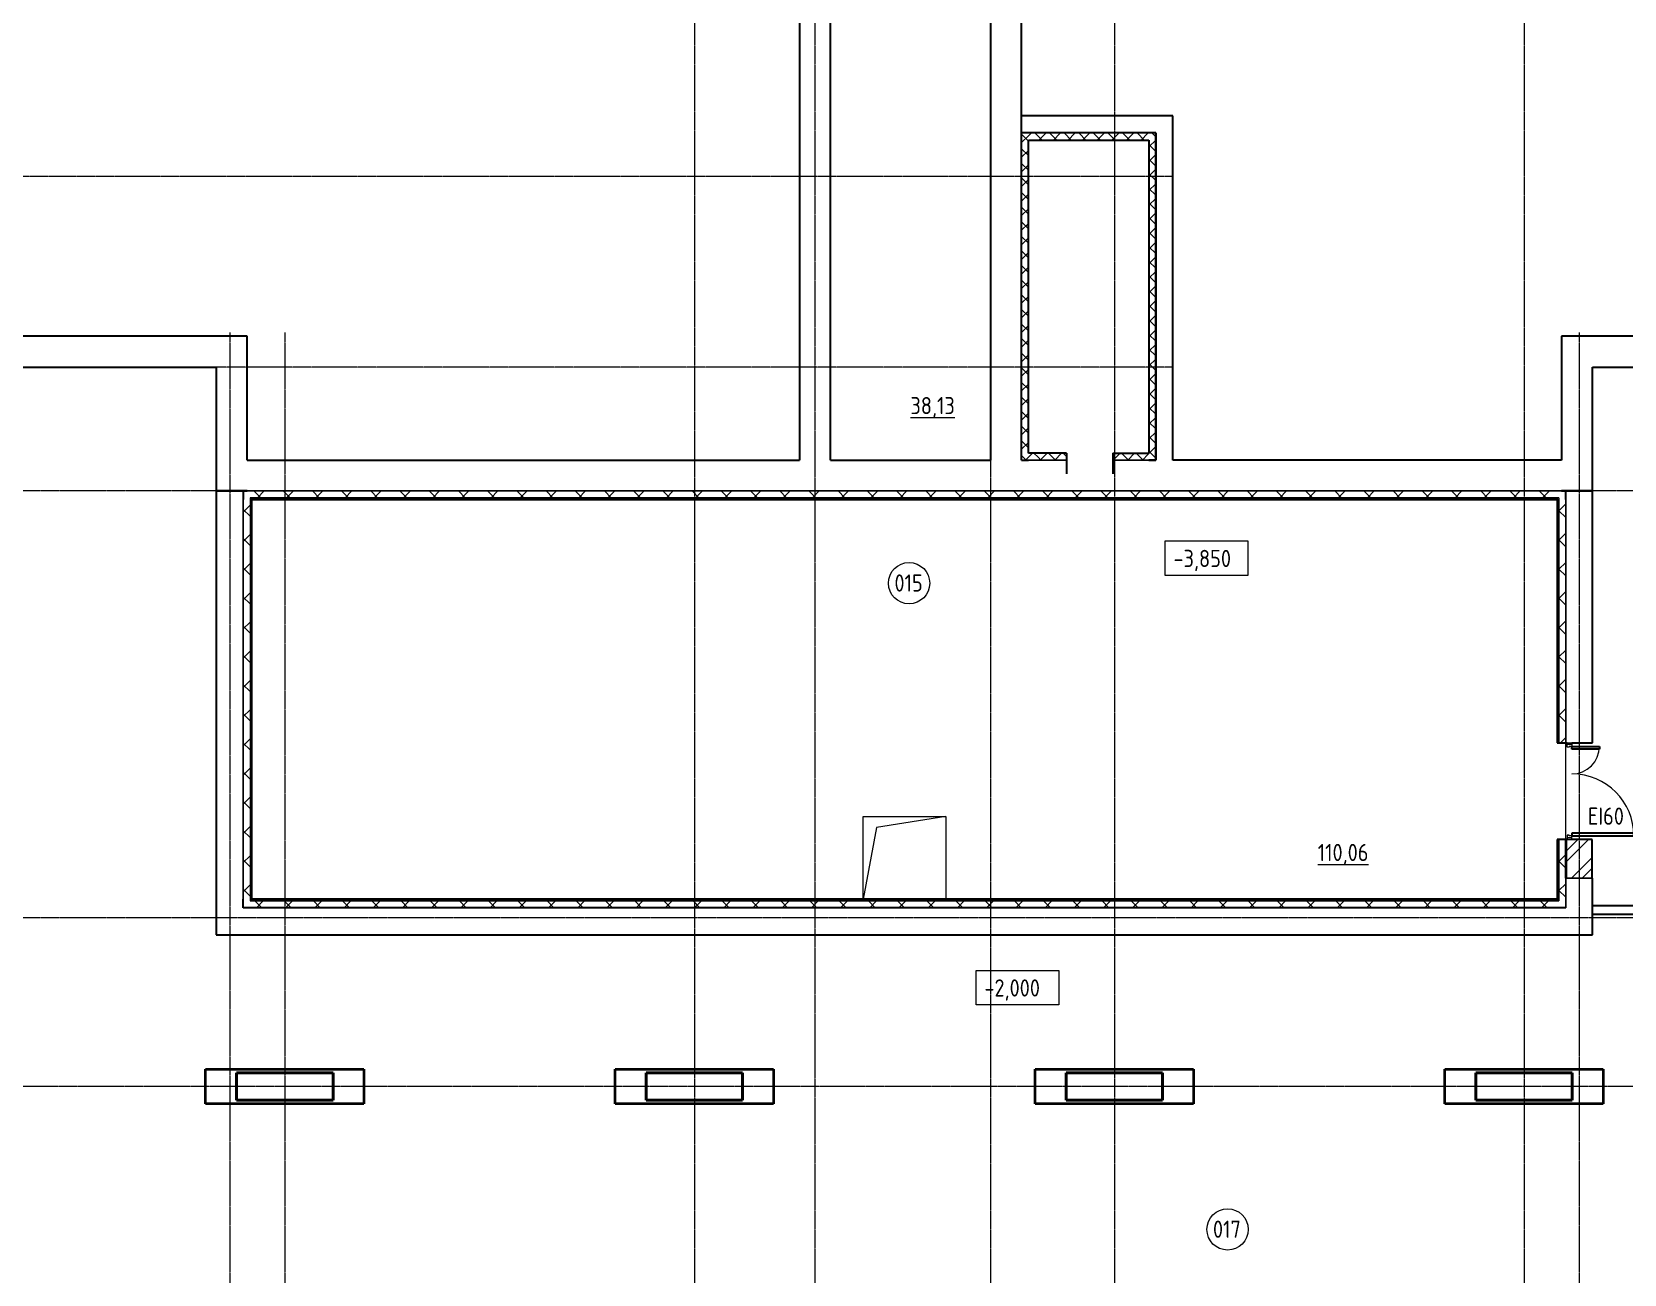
# Model space of a CAD drawing. Header units: millimetres. Extents: x -695119 to 412940, y -249585 to 622758.
# Drawn here: x -320813 to -297685, y 514850 to 532895 of the extents above; entities that cross this region are included whole.
import ezdxf

# ---------------------------------------------------------------- set-up
doc = ezdxf.new("R2010")
doc.units = ezdxf.units.MM
doc.linetypes.add('ADSK_Линия сетки', pattern=[25, 20, -2.5, 0, -2.5])
for name, color, linetype, lineweight in [('Двери', 8, 'Continuous', 9), ('Каркас_Импост', 8, 'Continuous', 9), ('Линии', 7, 'Continuous', 9), ('Марки помещений', 8, 'Continuous', 20), ('Монтажный зазор', 8, 'Continuous', 9), ('Несущие колонны', 252, 'Continuous', 18), ('Оси', 252, 'Continuous', 9), ('Панель', 252, 'Continuous', 30), ('Перекрытия', 7, 'Continuous', 18), ('Стены разрез', 7, 'Continuous', 30), ('Стены штриховка', 7, 'Continuous', 9), ('Текстовые примечания', 7, 'Continuous', 9)]:
    doc.layers.add(name, color=color, linetype=linetype, lineweight=lineweight)
doc.layers.add('Стены', color=194, linetype='Continuous')
doc.styles.add('GOST Common_2', font='', dxfattribs={"width": 0.9, "height": 250})
doc.styles.get('GOST Common_2').set_extended_font_data('GOST type B')
pattern_1 = [(45, (-308602.84, 531665.36), (-106.066, 106.066), []), (135, (-308602.84, 531665.36), (-106.066, -106.066), [])]
pattern_2 = [(0, (-308602.84, 531665.36), (406.4, 101.6), [33.528, -271.272, 33.528, -271.272, -1625.6]), (0, (-308602.84, 531665.36), (406.4, 101.6), [-609.6, 33.528, -576.072, 33.528, -271.272, -711.2]), (0, (-308602.84, 531665.36), (406.4, 101.6), [-1524, 33.528, -169.672, 33.528, -474.472]), (120, (-308450.44, 531716.16), (-291.1882, 301.1527), [33.528, -271.272, 33.528, -271.272, -1625.6]), (120, (-308450.44, 531716.16), (-291.1882, 301.1527), [-609.6, 33.528, -576.072, 33.528, -271.272, -711.2]), (120, (-308450.44, 531716.16), (-291.1882, 301.1527), [-1524, 33.528, -169.672, 33.528, -474.472]), (240, (-308399.64, 531919.36), (-115.2118, -402.7527), [33.528, -271.272, 33.528, -271.272, -1625.6]), (240, (-308399.64, 531919.36), (-115.2118, -402.7527), [-609.6, 33.528, -576.072, 33.528, -271.272, -711.2]), (240, (-308399.64, 531919.36), (-115.2118, -402.7527), [-1524, 33.528, -169.672, 33.528, -474.472])]
pattern_3 = [(45, (-308602.84, 531665.36), (-212.132, 212.132), []), (135, (-308602.84, 531665.36), (-212.132, -212.132), [])]

# ---------------------------------------------------------------- blocks, each defined once
blk = doc.blocks.new('AC_Дверь_Двупольная_Деревянная1 - Ш_Тех_1_5_1400х2200h Л-2377125-План подвала смеж')
at = {"layer": 'Каркас_Импост'}
for p, q in [((-680, -105), (-650, -105)), ((-680, -175), (-680, -105)), ((-640, -175), (-680, -175)), ((-650, -105), (-650, -145)), ((-650, -145), (-640, -145)), ((-640, -145), (-640, -175)), ((650, -145), (640, -145)), ((640, -145), (640, -175)), ((640, -175), (680, -175)), ((680, -105), (650, -105)), ((650, -105), (650, -145)), ((680, -175), (680, -105))]:
    blk.add_line(p, q, dxfattribs=at)
at = {"layer": 'Монтажный зазор'}
for p, q in [((-700, -105), (-680, -105)), ((-700, -175), (-700, -105)), ((-680, -175), (-700, -175)), ((-680, -105), (-680, -175)), ((700, -105), (680, -105)), ((680, -105), (680, -175)), ((680, -175), (700, -175)), ((700, -175), (700, -105))]:
    blk.add_line(p, q, dxfattribs=at)
at = {"layer": 'Панель'}
for p, q in [((650, 795), (610, 795)), ((610, 795), (610, -105)), ((650, -105), (650, 795)), ((-650, 295), (-610, 295)), ((-650, -105), (-650, 295)), ((-610, 295), (-610, -105)), ((-610, -105), (-650, -105)), ((610, -105), (650, -105))]:
    blk.add_line(p, q, dxfattribs=at)
at = {"layer": 'Панель', "lineweight": 9}
for centre, radius, start, end in [((650, -105), 900, 90, 180), ((-650, -105), 400, 360, 90)]:
    blk.add_arc(centre, radius, start, end, dxfattribs=at)
blk = doc.blocks.new('ADSK_КолоннаЖБ_Прямоугольная1 - 1200x1200 мм 4-3518381-План подвала смеж')
at = {"layer": 'Несущие колонны', "lineweight": 40}
for p, q in [((-1150, -250), (-1150, 250)), ((-1150, 250), (1150, 250)), ((1150, 250), (1150, -250)), ((1150, -250), (-1150, -250))]:
    blk.add_line(p, q, dxfattribs=at)
at = {"layer": 'Несущие колонны'}
for p, q in [((-1150, 250), (1150, 250)), ((-1150, -250), (-1150, 250)), ((1150, 250), (1150, -250)), ((1150, -250), (-1150, -250))]:
    blk.add_line(p, q, dxfattribs=at)
blk = doc.blocks.new('ADSK_КолоннаЖБ_Прямоугольная1 - 1200x1200 мм 3-3518232-План подвала смеж')
at = {"layer": 'Несущие колонны', "lineweight": 40}
for p, q in [((-700, 200), (700, 200)), ((-700, -200), (-700, 200)), ((700, 200), (700, -200)), ((700, -200), (-700, -200))]:
    blk.add_line(p, q, dxfattribs=at)
blk = doc.blocks.new('ADSK_КолоннаЖБ_Прямоугольная1 - 1200x1200 мм 4-V10-План подвала смеж')
at = {"layer": 'Несущие колонны', "lineweight": 40}
for p, q in [((-1150, 250), (1150, 250)), ((-1150, -250), (-1150, 250)), ((1150, 250), (1150, -250)), ((1150, -250), (-1150, -250))]:
    blk.add_line(p, q, dxfattribs=at)
blk = doc.blocks.new('ADSK_Марка_Помещение_ОдноЗначение_Номер - Номер-462100-План подвала смеж')
at = {"layer": 'Марки помещений'}
blk.add_circle((0, 0), 3, dxfattribs=at)

msp = doc.modelspace()

# ---------------------------------------------------------------- hatches: boundary and pattern name
at = {"layer": 'Стены разрез', "lineweight": 9}
h = msp.add_hatch(dxfattribs=at)
h.set_pattern_fill('FP_5', color=256, style=0, pattern_type=2)
h.set_pattern_definition(pattern_2)
h.paths.add_polyline_path([(-306438.82, 526675.625), (-306436.82, 526675.625), (-306436.82, 531423.625), (-306438.82, 531423.625), (-306438.82, 527095.818)])
h = msp.add_hatch(dxfattribs=at)
h.set_pattern_fill('FP_5', color=256, style=0, pattern_type=2)
h.set_pattern_definition(pattern_2)
h.paths.add_polyline_path([(-304488.82, 531423.625), (-304488.82, 531425.625), (-306436.82, 531425.625), (-306436.82, 531423.625), (-306336.82, 531423.625)])
h = msp.add_hatch(dxfattribs=at)
h.set_pattern_fill('FP_6', color=256, style=0, pattern_type=2)
h.set_pattern_definition(pattern_1)
h.paths.add_polyline_path([(-306436.82, 526675.625), (-306336.82, 526675.625), (-306336.82, 531423.625), (-306436.82, 531423.625), (-306436.82, 527095.818)])
h = msp.add_hatch(dxfattribs=at)
h.set_pattern_fill('FP_6', color=256, style=0, pattern_type=2)
h.set_pattern_definition(pattern_1)
h.paths.add_polyline_path([(-304488.82, 531323.625), (-304488.82, 531423.625), (-306336.82, 531423.625), (-306336.82, 531323.625), (-304588.82, 531323.625)])
h = msp.add_hatch(dxfattribs=at)
h.set_pattern_fill('FP_6', color=256, style=0, pattern_type=2)
h.set_pattern_definition(pattern_1)
h.paths.add_polyline_path([(-304488.82, 526675.625), (-304488.82, 531323.625), (-304588.82, 531323.625), (-304588.82, 526675.625)])
h = msp.add_hatch(dxfattribs=at)
h.set_pattern_fill('FP_5', color=256, style=0, pattern_type=2)
h.set_pattern_definition(pattern_2)
h.paths.add_polyline_path([(-304486.82, 526673.625), (-304486.82, 531423.625), (-304488.82, 531423.625), (-304488.82, 526675.625)])
h = msp.add_hatch(dxfattribs=at)
h.set_pattern_fill('FP_6', color=256, style=0, pattern_type=2)
h.set_pattern_definition(pattern_1)
h.paths.add_polyline_path([(-306198.199, 526675.625), (-306198.199, 526775.625), (-306336.82, 526775.625), (-306336.82, 526675.625)])
h.paths.add_polyline_path([(-304598.199, 526675.625), (-304588.82, 526675.625), (-304588.82, 526775.625), (-304598.199, 526775.625)])
h = msp.add_hatch(dxfattribs=at)
h.set_pattern_fill('FP_6', color=256, style=0, pattern_type=2)
h.set_pattern_definition(pattern_1)
h.paths.add_polyline_path([(-304598.199, 526675.625), (-304598.199, 526775.625), (-305113.82, 526775.625), (-305113.82, 526675.625)])
h.paths.add_polyline_path([(-306198.199, 526675.625), (-305783.82, 526675.625), (-305783.82, 526775.625), (-306198.199, 526775.625)])
h = msp.add_hatch(dxfattribs=at)
h.set_pattern_fill('FP_8', color=256, style=0, pattern_type=2)
h.set_pattern_definition(pattern_3)
h.paths.add_polyline_path([(-298633.82, 526125.625), (-298533.82, 526125.625), (-298533.82, 526225.625), (-317743.82, 526225.625), (-317743.82, 526125.625), (-304057.84, 526125.625)])
h = msp.add_hatch(dxfattribs=at)
h.set_pattern_fill('FP_8', color=256, style=0, pattern_type=2)
h.set_pattern_definition(pattern_3)
h.paths.add_polyline_path([(-298633.82, 526125.625), (-298533.82, 526125.625), (-298533.82, 526225.625), (-317743.82, 526225.625), (-317743.82, 526125.625), (-304057.84, 526125.625)])
h = msp.add_hatch(dxfattribs=at)
h.set_pattern_fill('FP_8', color=256, style=0, pattern_type=2)
h.set_pattern_definition(pattern_3)
h.paths.add_polyline_path([(-317643.82, 520270.625), (-317643.82, 526125.625), (-317743.82, 526125.625), (-317743.82, 520270.625)])
h = msp.add_hatch(dxfattribs=at)
h.set_pattern_fill('FP_8', color=256, style=0, pattern_type=2)
h.set_pattern_definition(pattern_3)
h.paths.add_polyline_path([(-317643.82, 520270.625), (-317643.82, 526125.625), (-317743.82, 526125.625), (-317743.82, 520270.625)])
h = msp.add_hatch(dxfattribs=at)
h.set_pattern_fill('FP_7', color=256, angle=-90, style=0, pattern_type=2)
h.set_pattern_definition([(270, (-308191.47, 525998.04), (315, 3e-12), [70, -245]), (5e-13, (-308226.47, 525963.04), (-3e-12, 315), [70, -245]), (270, (-308296.47, 525998.04), (315, 3e-12), [70, -245]), (5e-13, (-308331.47, 525963.04), (-3e-12, 315), [70, -245]), (270, (-308401.47, 525998.04), (315, 3e-12), [70, -245]), (5e-13, (-308436.47, 525963.04), (-3e-12, 315), [70, -245]), (270, (-308191.47, 526103.04), (315, 3e-12), [70, -245]), (5e-13, (-308226.47, 526068.04), (-3e-12, 315), [70, -245]), (270, (-308296.47, 526103.04), (315, 3e-12), [70, -245]), (5e-13, (-308331.47, 526068.04), (-3e-12, 315), [70, -245]), (270, (-308401.47, 526103.04), (315, 3e-12), [70, -245]), (5e-13, (-308436.47, 526068.04), (-3e-12, 315), [70, -245]), (270, (-308191.47, 526208.04), (315, 3e-12), [70, -245]), (5e-13, (-308226.47, 526173.04), (-3e-12, 315), [70, -245]), (270, (-308296.47, 526208.04), (315, 3e-12), [70, -245]), (5e-13, (-308331.47, 526173.04), (-3e-12, 315), [70, -245]), (270, (-308401.47, 526208.04), (315, 3e-12), [70, -245]), (5e-13, (-308436.47, 526173.04), (-3e-12, 315), [70, -245])])
h.paths.add_polyline_path([(-298646.32, 526100.625), (-298646.32, 526113.125), (-317631.32, 526113.125), (-317631.32, 526100.625), (-298658.82, 526100.625)])
h = msp.add_hatch(dxfattribs=at)
h.set_pattern_fill('FP_11', color=256, angle=-90, style=0, pattern_type=2)
h.set_pattern_definition([(9e-14, (-317516.23, 523145.48), (-5e-13, 315), [70, -245]), (90, (-317481.23, 523110.48), (-315, -5e-13), [70, -245]), (9e-14, (-317516.23, 523040.48), (-5e-13, 315), [70, -245]), (90, (-317481.23, 523005.48), (-315, -5e-13), [70, -245]), (9e-14, (-317516.23, 522935.48), (-5e-13, 315), [70, -245]), (90, (-317481.23, 522900.48), (-315, -5e-13), [70, -245]), (9e-14, (-317621.23, 523145.48), (-5e-13, 315), [70, -245]), (90, (-317586.23, 523110.48), (-315, -5e-13), [70, -245]), (9e-14, (-317621.23, 523040.48), (-5e-13, 315), [70, -245]), (90, (-317586.23, 523005.48), (-315, -5e-13), [70, -245]), (9e-14, (-317621.23, 522935.48), (-5e-13, 315), [70, -245]), (90, (-317586.23, 522900.48), (-315, -5e-13), [70, -245]), (9e-14, (-317726.23, 523145.48), (-5e-13, 315), [70, -245]), (90, (-317691.23, 523110.48), (-315, -5e-13), [70, -245]), (9e-14, (-317726.23, 523040.48), (-5e-13, 315), [70, -245]), (90, (-317691.23, 523005.48), (-315, -5e-13), [70, -245]), (9e-14, (-317726.23, 522935.48), (-5e-13, 315), [70, -245]), (90, (-317691.23, 522900.48), (-315, -5e-13), [70, -245])])
h.paths.add_polyline_path([(-317618.82, 520295.625), (-317618.82, 526100.625), (-317631.32, 526100.625), (-317631.32, 520295.625)])
h = msp.add_hatch(dxfattribs=at)
h.set_pattern_fill('FP_9', color=256, angle=270, style=0, pattern_type=2)
h.set_pattern_definition([(180, (-298761.4, 523188.27), (5e-13, -315), [70, -245]), (270, (-298796.4, 523223.27), (315, 6e-13), [70, -245]), (180, (-298761.4, 523293.27), (5e-13, -315), [70, -245]), (270, (-298796.4, 523328.27), (315, 6e-13), [70, -245]), (180, (-298761.4, 523398.27), (5e-13, -315), [70, -245]), (270, (-298796.4, 523433.27), (315, 6e-13), [70, -245]), (180, (-298656.4, 523188.27), (5e-13, -315), [70, -245]), (270, (-298691.4, 523223.27), (315, 6e-13), [70, -245]), (180, (-298656.4, 523293.27), (5e-13, -315), [70, -245]), (270, (-298691.4, 523328.27), (315, 6e-13), [70, -245]), (180, (-298656.4, 523398.27), (5e-13, -315), [70, -245]), (270, (-298691.4, 523433.27), (315, 6e-13), [70, -245]), (180, (-298551.4, 523188.27), (5e-13, -315), [70, -245]), (270, (-298586.4, 523223.27), (315, 6e-13), [70, -245]), (180, (-298551.4, 523293.27), (5e-13, -315), [70, -245]), (270, (-298586.4, 523328.27), (315, 6e-13), [70, -245]), (180, (-298551.4, 523398.27), (5e-13, -315), [70, -245]), (270, (-298586.4, 523433.27), (315, 6e-13), [70, -245])])
h.paths.add_polyline_path([(-298646.32, 520283.125), (-298646.32, 521165.625), (-298658.82, 521165.625), (-298658.82, 520283.125)])
h.paths.add_polyline_path([(-298646.32, 522565.625), (-298646.32, 526100.625), (-298658.82, 526100.625), (-298658.82, 522565.625)])
h = msp.add_hatch(dxfattribs=at)
h.set_pattern_fill('FP_8', color=256, style=0, pattern_type=2)
h.set_pattern_definition(pattern_3)
h.paths.add_polyline_path([(-298533.82, 520170.625), (-298533.82, 521165.625), (-298633.82, 521165.625), (-298633.82, 520170.625)])
h.paths.add_polyline_path([(-298633.82, 522565.625), (-298533.82, 522565.625), (-298533.82, 526125.625), (-298633.82, 526125.625), (-298633.82, 526100.625)])
h = msp.add_hatch(dxfattribs=at)
h.set_pattern_fill('FP_8', color=256, style=0, pattern_type=2)
h.set_pattern_definition(pattern_3)
h.paths.add_polyline_path([(-298533.82, 520170.625), (-298533.82, 521165.625), (-298633.82, 521165.625), (-298633.82, 520170.625)])
h.paths.add_polyline_path([(-298633.82, 522565.625), (-298533.82, 522565.625), (-298533.82, 526125.625), (-298633.82, 526125.625), (-298633.82, 526100.625)])
h = msp.add_hatch(dxfattribs=at)
h.set_pattern_fill('FP_2', color=256, style=0, pattern_type=2)
h.set_pattern_definition([(45, (-308602.84, 531665.36), (-235.732, 235.732), []), (45, (-308445.7, 531665.36), (-235.732, 235.732), [])])
h.paths.add_polyline_path([(-298148.82, 520602.184), (-298148.82, 521165.625), (-298528.82, 521165.625), (-298528.82, 520602.184), (-298443.82, 520602.184)])
h = msp.add_hatch(dxfattribs=at)
h.set_pattern_fill('FP_8', color=256, style=0, pattern_type=2)
h.set_pattern_definition(pattern_3)
h.paths.add_polyline_path([(-298633.82, 520170.625), (-298633.82, 520270.625), (-317743.82, 520270.625), (-317743.82, 520170.625), (-298658.82, 520170.625)])
h = msp.add_hatch(dxfattribs=at)
h.set_pattern_fill('FP_8', color=256, style=0, pattern_type=2)
h.set_pattern_definition(pattern_3)
h.paths.add_polyline_path([(-298633.82, 520170.625), (-298633.82, 520270.625), (-317743.82, 520270.625), (-317743.82, 520170.625), (-298658.82, 520170.625)])
h = msp.add_hatch(dxfattribs=at)
h.set_pattern_fill('FP_10', color=256, angle=-90, style=0, pattern_type=2)
h.set_pattern_definition([(90, (-308148.68, 520398.2), (-315, -1e-12), [70, -245]), (180, (-308113.68, 520433.2), (9e-13, -315), [70, -245]), (90, (-308043.68, 520398.2), (-315, -1e-12), [70, -245]), (180, (-308008.68, 520433.2), (9e-13, -315), [70, -245]), (90, (-307938.68, 520398.2), (-315, -1e-12), [70, -245]), (180, (-307903.68, 520433.2), (9e-13, -315), [70, -245]), (90, (-308148.68, 520293.2), (-315, -1e-12), [70, -245]), (180, (-308113.68, 520328.2), (9e-13, -315), [70, -245]), (90, (-308043.68, 520293.2), (-315, -1e-12), [70, -245]), (180, (-308008.68, 520328.2), (9e-13, -315), [70, -245]), (90, (-307938.68, 520293.2), (-315, -1e-12), [70, -245]), (180, (-307903.68, 520328.2), (9e-13, -315), [70, -245]), (90, (-308148.68, 520188.2), (-315, -1e-12), [70, -245]), (180, (-308113.68, 520223.2), (9e-13, -315), [70, -245]), (90, (-308043.68, 520188.2), (-315, -1e-12), [70, -245]), (180, (-308008.68, 520223.2), (9e-13, -315), [70, -245]), (90, (-307938.68, 520188.2), (-315, -1e-12), [70, -245]), (180, (-307903.68, 520223.2), (9e-13, -315), [70, -245])])
h.paths.add_polyline_path([(-298658.82, 520283.125), (-298658.82, 520295.625), (-317631.32, 520295.625), (-317631.32, 520283.125), (-304057.84, 520283.125)])

# ---------------------------------------------------------------- linework, layer by layer
at = {"lineweight": 18}
for p, q in [((-308738.82, 520295.625), (-308738.82, 521495.625)), ((-308738.82, 521495.625), (-307538.82, 521495.625)), ((-308546.262, 521336.062), (-308738.82, 520295.625)), ((-307538.82, 521495.625), (-308546.262, 521336.062)), ((-307538.82, 521495.625), (-307538.82, 520295.625))]:
    msp.add_line(p, q, dxfattribs=at)
at = {"layer": 'Линии'}
for p, q in [((-304351.571, 525500.411), (-303151.571, 525500.411)), ((-304351.571, 525000.411), (-304351.571, 525500.411)), ((-303151.571, 525500.411), (-303151.571, 525000.411)), ((-303151.571, 525000.411), (-304351.571, 525000.411)), ((-307098.273, 519261.601), (-305898.273, 519261.601)), ((-307098.273, 518761.601), (-307098.273, 519261.601)), ((-305898.273, 519261.601), (-305898.273, 518761.601)), ((-305898.273, 518761.601), (-307098.273, 518761.601))]:
    msp.add_line(p, q, dxfattribs=at)
at = {"layer": 'Несущие колонны', "lineweight": 40}
for p, q in [((-316438.82, 517775.625), (-317838.82, 517775.625)), ((-317838.82, 517775.625), (-317838.82, 517375.625)), ((-316438.82, 517375.625), (-316438.82, 517775.625)), ((-310488.82, 517775.625), (-311888.82, 517775.625)), ((-311888.82, 517775.625), (-311888.82, 517375.625)), ((-310488.82, 517375.625), (-310488.82, 517775.625)), ((-304388.82, 517775.625), (-305788.82, 517775.625)), ((-305788.82, 517775.625), (-305788.82, 517375.625)), ((-304388.82, 517375.625), (-304388.82, 517775.625)), ((-298438.82, 517775.625), (-299838.82, 517775.625)), ((-299838.82, 517775.625), (-299838.82, 517375.625)), ((-298438.82, 517375.625), (-298438.82, 517775.625)), ((-317838.82, 517375.625), (-316438.82, 517375.625)), ((-311888.82, 517375.625), (-310488.82, 517375.625)), ((-305788.82, 517375.625), (-304388.82, 517375.625)), ((-299838.82, 517375.625), (-298438.82, 517375.625))]:
    msp.add_line(p, q, dxfattribs=at)
at = {"layer": 'Несущие колонны'}
for p, q in [((-300288.82, 517825.625), (-297988.82, 517825.625)), ((-300288.82, 517325.625), (-300288.82, 517825.625)), ((-297988.82, 517825.625), (-297988.82, 517325.625)), ((-297988.82, 517325.625), (-300288.82, 517325.625))]:
    msp.add_line(p, q, dxfattribs=at)
at = {"layer": 'Оси', "linetype": 'ADSK_Линия сетки'}
for p, q in [((-311188.82, 565399.361), (-311188.82, 499129.94)), ((-309438.82, 565399.361), (-309438.82, 499129.94)), ((-306888.82, 565399.361), (-306888.82, 499129.94)), ((-305088.82, 565399.361), (-305088.82, 499129.94)), ((-299138.82, 565399.361), (-299138.82, 499129.94)), ((-304258.82, 530795.625), (-349011.098, 530795.625)), ((-317938.82, 528525.625), (-317938.82, 499129.94)), ((-317138.82, 528525.625), (-317138.82, 499129.94)), ((-298338.82, 528525.625), (-298338.82, 499129.94)), ((-304258.82, 528025.625), (-349011.098, 528025.625)), ((-272071.526, 526225.625), (-349011.098, 526225.625)), ((-272071.526, 520025.625), (-349011.098, 520025.625)), ((-278255.966, 517575.625), (-349011.098, 517575.625))]:
    msp.add_line(p, q, dxfattribs=at)
at = {"layer": 'Перекрытия', "color": 49, "true_color": 0x464646}
msp.add_line((-298533.82, 521165.625), (-298533.82, 522565.625), dxfattribs=at)
at = {"layer": 'Стены'}
for p, q in [((-305783.82, 526675.625), (-306336.82, 526675.625)), ((-304486.82, 526675.625), (-305113.82, 526675.625)), ((-317683.82, 526225.625), (-298593.82, 526225.625)), ((-298593.82, 526225.625), (-317683.82, 526225.625)), ((-317743.82, 520295.625), (-317743.82, 526100.625)), ((-298533.82, 526100.625), (-298533.82, 522565.625)), ((-298533.82, 520602.184), (-298533.82, 520170.625)), ((-298148.82, 520602.184), (-298528.82, 520602.184))]:
    msp.add_line(p, q, dxfattribs=at)
at = {"layer": 'Стены разрез'}
for p, q in [((-309213.82, 526675.625), (-309213.82, 543325.625)), ((-306888.82, 543325.625), (-306888.82, 526675.625)), ((-309663.82, 542875.625), (-309663.82, 526675.625)), ((-306438.82, 526673.625), (-306438.82, 542875.625)), ((-304238.82, 531675.625), (-306438.82, 531675.625)), ((-304238.82, 526675.625), (-304238.82, 531675.625)), ((-304486.82, 531425.625), (-306438.82, 531425.625)), ((-306336.82, 526775.625), (-306336.82, 531323.625)), ((-306336.82, 531323.625), (-304588.82, 531323.625)), ((-304588.82, 531323.625), (-304588.82, 526775.625)), ((-304488.82, 531425.625), (-304488.82, 526675.625)), ((-304486.82, 526673.625), (-304486.82, 531425.625)), ((-317683.82, 528475.625), (-322193.82, 528475.625)), ((-317683.82, 526675.625), (-317683.82, 528475.625)), ((-298593.82, 528475.625), (-298593.82, 526675.625)), ((-294083.82, 528475.625), (-298593.82, 528475.625)), ((-321743.82, 528025.625), (-318133.82, 528025.625)), ((-318133.82, 528025.625), (-318133.82, 519780.625)), ((-298143.82, 528025.625), (-294533.82, 528025.625)), ((-298143.82, 522565.625), (-298143.82, 528025.625)), ((-317683.82, 526675.625), (-309663.82, 526675.625)), ((-309213.82, 526675.625), (-306888.82, 526675.625)), ((-306438.82, 526675.625), (-306336.82, 526675.625)), ((-306438.82, 526673.625), (-306336.82, 526673.625)), ((-305783.82, 526775.625), (-306336.82, 526775.625)), ((-306336.82, 526673.625), (-306336.82, 526675.625)), ((-305783.82, 526775.625), (-305783.82, 526476.087)), ((-305113.82, 526775.625), (-305113.82, 526476.087)), ((-305113.82, 526775.625), (-304588.82, 526775.625)), ((-304488.82, 526675.625), (-304588.82, 526675.625)), ((-304588.82, 526675.625), (-304588.82, 526673.625)), ((-304588.82, 526673.625), (-304486.82, 526673.625)), ((-298593.82, 526675.625), (-304238.82, 526675.625)), ((-318133.82, 526225.625), (-317683.82, 526225.625)), ((-317683.82, 526225.625), (-318133.82, 526225.625)), ((-317743.82, 526225.625), (-317743.82, 526100.625)), ((-298593.82, 526225.625), (-298143.82, 526225.625)), ((-298533.82, 526225.625), (-298593.82, 526225.625)), ((-298143.82, 526225.625), (-298533.82, 526225.625)), ((-298533.82, 526100.625), (-298533.82, 526225.625)), ((-317618.82, 526100.625), (-298658.82, 526100.625)), ((-317618.82, 520295.625), (-317618.82, 526100.625)), ((-298658.82, 526100.625), (-298658.82, 522565.625)), ((-298658.82, 522565.625), (-298513.82, 522565.625)), ((-298443.82, 522565.625), (-298143.82, 522565.625)), ((-298658.82, 521165.625), (-298658.82, 520295.625)), ((-298533.82, 521165.625), (-298658.82, 521165.625)), ((-298533.82, 520602.184), (-298533.82, 521165.625)), ((-298513.82, 521165.625), (-298528.82, 521165.625)), ((-298528.82, 521165.625), (-298528.82, 520602.184)), ((-298148.82, 521165.625), (-298443.82, 521165.625)), ((-298148.82, 520602.184), (-298148.82, 521165.625)), ((-298528.82, 520602.184), (-298533.82, 520602.184)), ((-298143.82, 520602.184), (-298148.82, 520602.184)), ((-298143.82, 519780.625), (-298143.82, 520602.184)), ((-317743.82, 520170.625), (-317743.82, 520295.625)), ((-298533.82, 520170.625), (-317743.82, 520170.625)), ((-298658.82, 520295.625), (-317618.82, 520295.625)), ((-295718.82, 520200.625), (-298143.82, 520200.625)), ((-298143.82, 520080.625), (-295718.82, 520080.625)), ((-318133.82, 519780.625), (-298143.82, 519780.625))]:
    msp.add_line(p, q, dxfattribs=at)
at = {"layer": 'Стены штриховка'}
for p, q in [((-304486.82, 531423.625), (-306438.82, 531423.625)), ((-306436.82, 531425.625), (-306436.82, 526673.625)), ((-304488.82, 526673.625), (-304488.82, 526675.625)), ((-298633.82, 526125.625), (-317643.82, 526125.625)), ((-317643.82, 526125.625), (-317643.82, 520270.625)), ((-298646.32, 526113.125), (-317631.32, 526113.125)), ((-317631.32, 526113.125), (-317631.32, 520283.125)), ((-298646.32, 526113.125), (-298646.32, 522565.625)), ((-298633.82, 526125.625), (-298633.82, 522565.625)), ((-298646.32, 521165.625), (-298646.32, 520283.125)), ((-298633.82, 521165.625), (-298633.82, 520270.625)), ((-317643.82, 520270.625), (-298633.82, 520270.625)), ((-317631.32, 520283.125), (-298646.32, 520283.125))]:
    msp.add_line(p, q, dxfattribs=at)

# ---------------------------------------------------------------- block references
at = {"layer": 'Двери', "rotation": 269.9999999999999}
msp.add_blockref('AC_Дверь_Двупольная_Деревянная1 - Ш_Тех_1_5_1400х2200h Л-2377125-План подвала смеж', (-298338.82, 521865.625), dxfattribs=at)
at = {"layer": 'Марки помещений', "xscale": 99.99999999999993, "yscale": 99.99999999999993, "zscale": 99.99999999999993}
for p in [(-308071.704, 524886.118), (-303445.506, 515499.532)]:
    msp.add_blockref('ADSK_Марка_Помещение_ОдноЗначение_Номер - Номер-462100-План подвала смеж', p, dxfattribs=at)
at = {"layer": 'Несущие колонны'}
for p in [(-317138.82, 517575.625), (-311188.82, 517575.625), (-305088.82, 517575.625)]:
    msp.add_blockref('ADSK_КолоннаЖБ_Прямоугольная1 - 1200x1200 мм 4-3518381-План подвала смеж', p, dxfattribs=at)
at = {"layer": 'Несущие колонны', "lineweight": 40}
for name, p in [('ADSK_КолоннаЖБ_Прямоугольная1 - 1200x1200 мм 3-3518232-План подвала смеж', (-317138.82, 517575.625)), ('ADSK_КолоннаЖБ_Прямоугольная1 - 1200x1200 мм 3-3518232-План подвала смеж', (-311188.82, 517575.625)), ('ADSK_КолоннаЖБ_Прямоугольная1 - 1200x1200 мм 3-3518232-План подвала смеж', (-305088.82, 517575.625)), ('ADSK_КолоннаЖБ_Прямоугольная1 - 1200x1200 мм 4-V10-План подвала смеж', (-299138.82, 517575.625)), ('ADSK_КолоннаЖБ_Прямоугольная1 - 1200x1200 мм 3-3518232-План подвала смеж', (-299138.82, 517575.625))]:
    msp.add_blockref(name, p, dxfattribs=at)

# ---------------------------------------------------------------- texts
at = {"layer": 'Марки помещений', "lineweight": 9, "char_height": 250, "attachment_point": 1, "style": 'GOST Common_2'}
for s, insert, width in [('\\L38,13', (-308052.023, 527590.833), 815.31619), ('015', (-308284.111, 525013.843), 526.70869), ('\\L110,06', (-302136.243, 521099.887), 952.40475), ('017', (-303657.913, 515627.257), 526.70869)]:
    msp.add_mtext(s, dxfattribs=dict(at, insert=insert, width=width))
at = {"layer": 'Текстовые примечания', "char_height": 250, "width": 1067.84775, "attachment_point": 1, "style": 'GOST Common_2'}
for s, insert in [('-3,850', (-304231.035, 525370.565)), ('-2,000', (-306977.737, 519131.755))]:
    msp.add_mtext(s, dxfattribs=dict(at, insert=insert))
at = {"layer": 'Текстовые примечания', "color": 1, "true_color": 0xff0000, "insert": (-298214.264, 521627.475), "char_height": 250, "width": 663.79725, "attachment_point": 1, "style": 'GOST Common_2'}
msp.add_mtext('EI60', dxfattribs=at)

doc.saveas('drawing.dxf')
